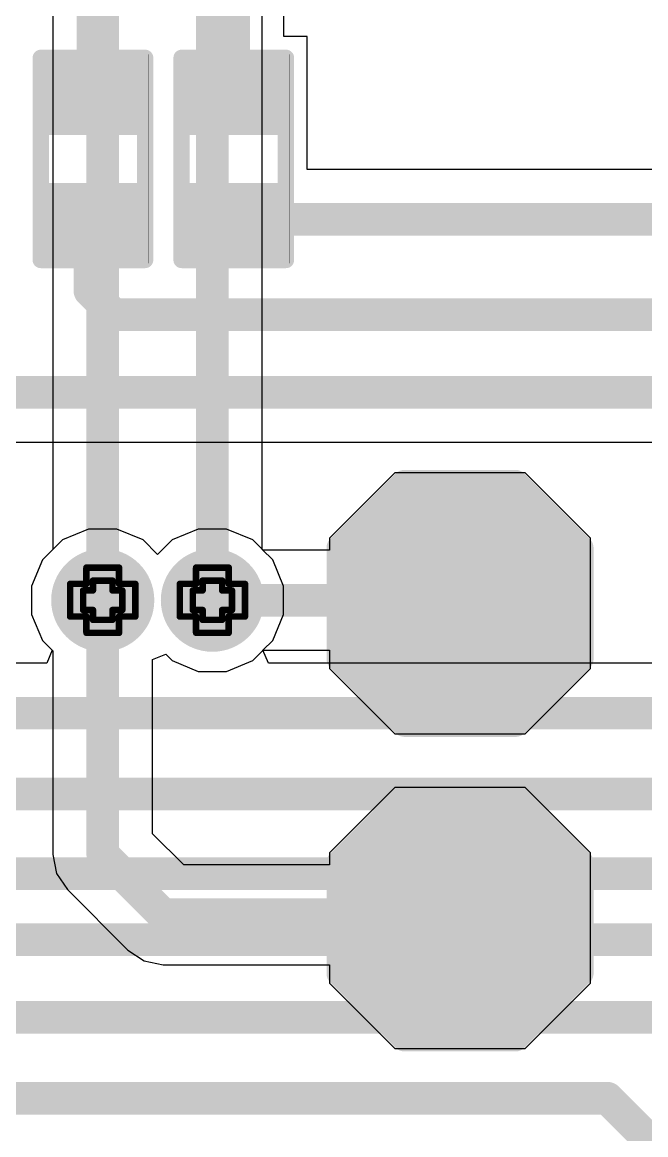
# Model space of a CAD drawing. Header units: inches. Extents: x -5 to 5258, y -4 to 5281.
# Drawn here: x 11.02 to 15.88, y 32.67 to 41.33 of the extents above; entities that cross this region are included whole.
import ezdxf

# ---------------------------------------------------------------- set-up
doc = ezdxf.new("R2010")
doc.units = ezdxf.units.IN
for name, color, linetype in [('Bottom Layer', 5, 'Continuous'), ('Bottom Solder', 6, 'Continuous'), ('Drill Drawing', 1, 'Continuous'), ('Top Layer', 1, 'Continuous'), ('Top Overlay', 2, 'Continuous'), ('Top Paste', 8, 'Continuous'), ('Top Solder', 216, 'Continuous'), ('Via Holes', 16, 'Continuous')]:
    doc.layers.add(name, color=color, linetype=linetype)

# ---------------------------------------------------------------- blocks, each defined once
blk = doc.blocks.new('T__________15')
at = {"layer": 'Top Layer'}
blk.add_hatch(color=1, dxfattribs=at).paths.add_polyline_path([(0.381, 0.762), (-0.381, 0.762), (-0.762, 0.381), (-0.762, -0.381), (-0.381, -0.762), (0.381, -0.762), (0.762, -0.381), (0.762, 0.381)])
at = {"layer": 'Top Paste'}
blk.add_hatch(color=8, dxfattribs=at).paths.add_polyline_path([(0.381, 0.762), (-0.381, 0.762), (-0.762, 0.381), (-0.762, -0.381), (-0.381, -0.762), (0.381, -0.762), (0.762, -0.381), (0.762, 0.381)])
at = {"layer": 'Top Solder'}
blk.add_hatch(color=216, dxfattribs=at).paths.add_polyline_path([(0.4318, 0.8636), (-0.4318, 0.8636), (-0.8636, 0.4318), (-0.8636, -0.4318), (-0.4318, -0.8636), (0.4318, -0.8636), (0.8636, -0.4318), (0.8636, 0.4318)])
at = {"layer": 'Top Overlay'}
for points in [[(-0.9398, 0.4318, 0.2, 0.2, 0), (-0.4318, 0.9398, 0.2, 0.2, 0)], [(-0.4318, 0.9398, 0.2, 0.2, 0), (0.4318, 0.9398, 0.2, 0.2, 0)], [(0.4318, 0.9398, 0.2, 0.2, 0), (0.9398, 0.4318, 0.2, 0.2, 0)], [(-0.9398, -0.4318, 0.2, 0.2, 0), (-0.9398, 0.4318, 0.2, 0.2, 0)], [(0.9398, -0.4318, 0.2, 0.2, 0), (0.9398, 0.4318, 0.2, 0.2, 0)], [(-0.9398, -0.4318, 0.2, 0.2, 0), (-0.4318, -0.9398, 0.2, 0.2, 0)], [(0.4318, -0.9398, 0.2, 0.2, 0), (0.9398, -0.4318, 0.2, 0.2, 0)], [(-0.4318, -0.9398, 0.2, 0.2, 0), (0.4318, -0.9398, 0.2, 0.2, 0)]]:
    blk.add_lwpolyline(points, format="xyseb", dxfattribs=at)
for points in [[(-0.4818, 0.9398, 0.1, 0.1, 1), (-0.3818, 0.9398, 0.1, 0.1, 1)], [(-0.4818, 0.9398, 0.1, 0.1, 1), (-0.3818, 0.9398, 0.1, 0.1, 1)], [(0.3818, 0.9398, 0.1, 0.1, 1), (0.4818, 0.9398, 0.1, 0.1, 1)], [(0.3818, 0.9398, 0.1, 0.1, 1), (0.4818, 0.9398, 0.1, 0.1, 1)], [(-0.9898, 0.4318, 0.1, 0.1, 1), (-0.8898, 0.4318, 0.1, 0.1, 1)], [(-0.9898, 0.4318, 0.1, 0.1, 1), (-0.8898, 0.4318, 0.1, 0.1, 1)], [(0.8898, 0.4318, 0.1, 0.1, 1), (0.9898, 0.4318, 0.1, 0.1, 1)], [(0.8898, 0.4318, 0.1, 0.1, 1), (0.9898, 0.4318, 0.1, 0.1, 1)], [(-0.9898, -0.4318, 0.1, 0.1, 1), (-0.8898, -0.4318, 0.1, 0.1, 1)], [(-0.9898, -0.4318, 0.1, 0.1, 1), (-0.8898, -0.4318, 0.1, 0.1, 1)], [(0.8898, -0.4318, 0.1, 0.1, 1), (0.9898, -0.4318, 0.1, 0.1, 1)], [(0.8898, -0.4318, 0.1, 0.1, 1), (0.9898, -0.4318, 0.1, 0.1, 1)], [(-0.4818, -0.9398, 0.1, 0.1, 1), (-0.3818, -0.9398, 0.1, 0.1, 1)], [(-0.4818, -0.9398, 0.1, 0.1, 1), (-0.3818, -0.9398, 0.1, 0.1, 1)], [(0.3818, -0.9398, 0.1, 0.1, 1), (0.4818, -0.9398, 0.1, 0.1, 1)], [(0.3818, -0.9398, 0.1, 0.1, 1), (0.4818, -0.9398, 0.1, 0.1, 1)]]:
    blk.add_lwpolyline(points, format="xyseb", close=True, dxfattribs=at)
blk = doc.blocks.new('T__________16')
at = {"layer": 'Top Layer'}
blk.add_hatch(color=1, dxfattribs=at).paths.add_polyline_path([(0.381, 0.762), (-0.381, 0.762), (-0.762, 0.381), (-0.762, -0.381), (-0.381, -0.762), (0.381, -0.762), (0.762, -0.381), (0.762, 0.381)])
at = {"layer": 'Top Paste'}
blk.add_hatch(color=8, dxfattribs=at).paths.add_polyline_path([(0.381, 0.762), (-0.381, 0.762), (-0.762, 0.381), (-0.762, -0.381), (-0.381, -0.762), (0.381, -0.762), (0.762, -0.381), (0.762, 0.381)])
at = {"layer": 'Top Solder'}
blk.add_hatch(color=216, dxfattribs=at).paths.add_polyline_path([(0.4318, 0.8636), (-0.4318, 0.8636), (-0.8636, 0.4318), (-0.8636, -0.4318), (-0.4318, -0.8636), (0.4318, -0.8636), (0.8636, -0.4318), (0.8636, 0.4318)])
at = {"layer": 'Top Overlay'}
for points in [[(-0.9398, 0.4318, 0.2, 0.2, 0), (-0.4318, 0.9398, 0.2, 0.2, 0)], [(-0.4318, 0.9398, 0.2, 0.2, 0), (0.4318, 0.9398, 0.2, 0.2, 0)], [(0.4318, 0.9398, 0.2, 0.2, 0), (0.9398, 0.4318, 0.2, 0.2, 0)], [(-0.9398, -0.4318, 0.2, 0.2, 0), (-0.9398, 0.4318, 0.2, 0.2, 0)], [(0.9398, -0.4318, 0.2, 0.2, 0), (0.9398, 0.4318, 0.2, 0.2, 0)], [(-0.9398, -0.4318, 0.2, 0.2, 0), (-0.4318, -0.9398, 0.2, 0.2, 0)], [(0.4318, -0.9398, 0.2, 0.2, 0), (0.9398, -0.4318, 0.2, 0.2, 0)], [(-0.4318, -0.9398, 0.2, 0.2, 0), (0.4318, -0.9398, 0.2, 0.2, 0)]]:
    blk.add_lwpolyline(points, format="xyseb", dxfattribs=at)
for points in [[(-0.4818, 0.9398, 0.1, 0.1, 1), (-0.3818, 0.9398, 0.1, 0.1, 1)], [(-0.4818, 0.9398, 0.1, 0.1, 1), (-0.3818, 0.9398, 0.1, 0.1, 1)], [(0.3818, 0.9398, 0.1, 0.1, 1), (0.4818, 0.9398, 0.1, 0.1, 1)], [(0.3818, 0.9398, 0.1, 0.1, 1), (0.4818, 0.9398, 0.1, 0.1, 1)], [(-0.9898, 0.4318, 0.1, 0.1, 1), (-0.8898, 0.4318, 0.1, 0.1, 1)], [(-0.9898, 0.4318, 0.1, 0.1, 1), (-0.8898, 0.4318, 0.1, 0.1, 1)], [(0.8898, 0.4318, 0.1, 0.1, 1), (0.9898, 0.4318, 0.1, 0.1, 1)], [(0.8898, 0.4318, 0.1, 0.1, 1), (0.9898, 0.4318, 0.1, 0.1, 1)], [(-0.9898, -0.4318, 0.1, 0.1, 1), (-0.8898, -0.4318, 0.1, 0.1, 1)], [(-0.9898, -0.4318, 0.1, 0.1, 1), (-0.8898, -0.4318, 0.1, 0.1, 1)], [(0.8898, -0.4318, 0.1, 0.1, 1), (0.9898, -0.4318, 0.1, 0.1, 1)], [(0.8898, -0.4318, 0.1, 0.1, 1), (0.9898, -0.4318, 0.1, 0.1, 1)], [(-0.4818, -0.9398, 0.1, 0.1, 1), (-0.3818, -0.9398, 0.1, 0.1, 1)], [(-0.4818, -0.9398, 0.1, 0.1, 1), (-0.3818, -0.9398, 0.1, 0.1, 1)], [(0.3818, -0.9398, 0.1, 0.1, 1), (0.4818, -0.9398, 0.1, 0.1, 1)], [(0.3818, -0.9398, 0.1, 0.1, 1), (0.4818, -0.9398, 0.1, 0.1, 1)]]:
    blk.add_lwpolyline(points, format="xyseb", close=True, dxfattribs=at)
blk = doc.blocks.new('R___0402_49')
at = {"layer": 'Top Layer'}
for points in [[(-0.6985, -0.3175), (-0.6985, 0.3175), (-0.2413, 0.3175), (-0.2413, -0.3175)], [(0.2413, -0.3175), (0.2413, 0.3175), (0.6985, 0.3175), (0.6985, -0.3175)]]:
    blk.add_hatch(color=1, dxfattribs=at).paths.add_polyline_path(points)
at = {"layer": 'Top Paste'}
for points in [[(-0.6985, -0.3175), (-0.6985, 0.3175), (-0.2413, 0.3175), (-0.2413, -0.3175)], [(0.2413, -0.3175), (0.2413, 0.3175), (0.6985, 0.3175), (0.6985, -0.3175)]]:
    blk.add_hatch(color=8, dxfattribs=at).paths.add_polyline_path(points)
at = {"layer": 'Top Solder'}
for points in [[(-0.7535, -0.3725), (-0.7535, 0.3725), (-0.1863, 0.3725), (-0.1863, -0.3725)], [(0.1863, -0.3725), (0.1863, 0.3725), (0.7535, 0.3725), (0.7535, -0.3725)]]:
    blk.add_hatch(color=216, dxfattribs=at).paths.add_polyline_path(points)
at = {"layer": 'Top Overlay'}
for points in [[(-0.7874, 0.4064, 0.127, 0.127, 0), (-0.7874, -0.4064, 0.127, 0.127, 0)], [(-0.7874, 0.4064, 0.127, 0.127, 0), (0.7874, 0.4064, 0.127, 0.127, 0)], [(0.7874, 0.4064, 0.127, 0.127, 0), (0.7874, -0.4064, 0.127, 0.127, 0)], [(-0.7874, -0.4064, 0.127, 0.127, 0), (0.7874, -0.4064, 0.127, 0.127, 0)], [(-0.8128, -0.4318, 0.00323, 0.00323, 0), (0.8128, -0.4318, 0.00323, 0.00323, 0)]]:
    blk.add_lwpolyline(points, format="xyseb", dxfattribs=at)
for points in [[(-0.8191, 0.4064, 0.0635, 0.0635, 1), (-0.7556, 0.4064, 0.0635, 0.0635, 1)], [(-0.8191, 0.4064, 0.0635, 0.0635, 1), (-0.7556, 0.4064, 0.0635, 0.0635, 1)], [(0.7556, 0.4064, 0.0635, 0.0635, 1), (0.8191, 0.4064, 0.0635, 0.0635, 1)], [(0.7556, 0.4064, 0.0635, 0.0635, 1), (0.8191, 0.4064, 0.0635, 0.0635, 1)], [(-0.8191, -0.4064, 0.0635, 0.0635, 1), (-0.7556, -0.4064, 0.0635, 0.0635, 1)], [(-0.8191, -0.4064, 0.0635, 0.0635, 1), (-0.7556, -0.4064, 0.0635, 0.0635, 1)], [(0.7556, -0.4064, 0.0635, 0.0635, 1), (0.8191, -0.4064, 0.0635, 0.0635, 1)], [(0.7556, -0.4064, 0.0635, 0.0635, 1), (0.8191, -0.4064, 0.0635, 0.0635, 1)], [(-0.8136, -0.4318, 0.00161, 0.00161, 1), (-0.812, -0.4318, 0.00161, 0.00161, 1)], [(0.812, -0.4318, 0.00161, 0.00161, 1), (0.8136, -0.4318, 0.00161, 0.00161, 1)]]:
    blk.add_lwpolyline(points, format="xyseb", close=True, dxfattribs=at)
blk = doc.blocks.new('R___0402_64')
at = {"layer": 'Top Layer'}
for points in [[(-0.6985, -0.3175), (-0.6985, 0.3175), (-0.2413, 0.3175), (-0.2413, -0.3175)], [(0.2413, -0.3175), (0.2413, 0.3175), (0.6985, 0.3175), (0.6985, -0.3175)]]:
    blk.add_hatch(color=1, dxfattribs=at).paths.add_polyline_path(points)
at = {"layer": 'Top Paste'}
for points in [[(-0.6985, -0.3175), (-0.6985, 0.3175), (-0.2413, 0.3175), (-0.2413, -0.3175)], [(0.2413, -0.3175), (0.2413, 0.3175), (0.6985, 0.3175), (0.6985, -0.3175)]]:
    blk.add_hatch(color=8, dxfattribs=at).paths.add_polyline_path(points)
at = {"layer": 'Top Solder'}
for points in [[(-0.7535, -0.3725), (-0.7535, 0.3725), (-0.1863, 0.3725), (-0.1863, -0.3725)], [(0.1863, -0.3725), (0.1863, 0.3725), (0.7535, 0.3725), (0.7535, -0.3725)]]:
    blk.add_hatch(color=216, dxfattribs=at).paths.add_polyline_path(points)
at = {"layer": 'Top Overlay'}
for points in [[(-0.7874, 0.4064, 0.127, 0.127, 0), (-0.7874, -0.4064, 0.127, 0.127, 0)], [(-0.7874, 0.4064, 0.127, 0.127, 0), (0.7874, 0.4064, 0.127, 0.127, 0)], [(0.7874, 0.4064, 0.127, 0.127, 0), (0.7874, -0.4064, 0.127, 0.127, 0)], [(-0.7874, -0.4064, 0.127, 0.127, 0), (0.7874, -0.4064, 0.127, 0.127, 0)], [(-0.8128, -0.4318, 0.00323, 0.00323, 0), (0.8128, -0.4318, 0.00323, 0.00323, 0)]]:
    blk.add_lwpolyline(points, format="xyseb", dxfattribs=at)
for points in [[(-0.8191, 0.4064, 0.0635, 0.0635, 1), (-0.7556, 0.4064, 0.0635, 0.0635, 1)], [(-0.8191, 0.4064, 0.0635, 0.0635, 1), (-0.7556, 0.4064, 0.0635, 0.0635, 1)], [(0.7556, 0.4064, 0.0635, 0.0635, 1), (0.8191, 0.4064, 0.0635, 0.0635, 1)], [(0.7556, 0.4064, 0.0635, 0.0635, 1), (0.8191, 0.4064, 0.0635, 0.0635, 1)], [(-0.8191, -0.4064, 0.0635, 0.0635, 1), (-0.7556, -0.4064, 0.0635, 0.0635, 1)], [(-0.8191, -0.4064, 0.0635, 0.0635, 1), (-0.7556, -0.4064, 0.0635, 0.0635, 1)], [(0.7556, -0.4064, 0.0635, 0.0635, 1), (0.8191, -0.4064, 0.0635, 0.0635, 1)], [(0.7556, -0.4064, 0.0635, 0.0635, 1), (0.8191, -0.4064, 0.0635, 0.0635, 1)], [(-0.8136, -0.4318, 0.00161, 0.00161, 1), (-0.812, -0.4318, 0.00161, 0.00161, 1)], [(0.812, -0.4318, 0.00161, 0.00161, 1), (0.8136, -0.4318, 0.00161, 0.00161, 1)]]:
    blk.add_lwpolyline(points, format="xyseb", close=True, dxfattribs=at)

msp = doc.modelspace()

# ---------------------------------------------------------------- hatches: boundary and pattern name
at = {"layer": 'Bottom Layer'}
h = msp.add_hatch(color=5, dxfattribs=at)
edge = h.paths.add_edge_path()
edge.add_arc((11.6506, 36.83), 0.3, 0, 360)
h = msp.add_hatch(color=5, dxfattribs=at)
edge = h.paths.add_edge_path()
edge.add_arc((12.5046, 36.83), 0.3, 0, 360)
at = {"layer": 'Bottom Solder'}
h = msp.add_hatch(color=6, dxfattribs=at)
edge = h.paths.add_edge_path()
edge.add_arc((11.6506, 36.83), 0.4016, 0, 360)
h = msp.add_hatch(color=6, dxfattribs=at)
edge = h.paths.add_edge_path()
edge.add_arc((12.5046, 36.83), 0.4016, 0, 360)
at = {"layer": 'Top Layer'}
h = msp.add_hatch(color=1, dxfattribs=at)
edge = h.paths.add_edge_path()
edge.add_arc((11.6506, 36.83), 0.3, 0, 360)
h = msp.add_hatch(color=1, dxfattribs=at)
edge = h.paths.add_edge_path()
edge.add_arc((12.5046, 36.83), 0.3, 0, 360)
at = {"layer": 'Top Solder'}
h = msp.add_hatch(color=216, dxfattribs=at)
edge = h.paths.add_edge_path()
edge.add_arc((11.6506, 36.83), 0.4016, 0, 360)
h = msp.add_hatch(color=216, dxfattribs=at)
edge = h.paths.add_edge_path()
edge.add_arc((12.5046, 36.83), 0.4016, 0, 360)
at = {"layer": 'Via Holes'}
h = msp.add_hatch(color=7, dxfattribs=at)
edge = h.paths.add_edge_path()
edge.add_arc((11.6506, 36.83), 0.15, 0, 360)
h = msp.add_hatch(color=7, dxfattribs=at)
edge = h.paths.add_edge_path()
edge.add_arc((12.5046, 36.83), 0.15, 0, 360)

# ---------------------------------------------------------------- linework, layer by layer
at = {"layer": 'Bottom Layer'}
for p, q in [((11.2622, 47.193), (11.2622, 37.225)), ((12.8931, 37.225), (12.8931, 46.0859)), ((11.2622, 37.225), (11.181, 37.1438)), ((12.9743, 37.1438), (12.8931, 37.225)), ((11.181, 37.1438), (11.0966, 36.9402)), ((13.0586, 36.9402), (12.9743, 37.1438)), ((11.0966, 36.9402), (11.0966, 36.7198)), ((13.0586, 36.7198), (13.0586, 36.9402)), ((11.0966, 36.7198), (11.181, 36.5162)), ((12.9743, 36.5162), (13.0586, 36.7198)), ((11.181, 36.5162), (11.2569, 36.4402)), ((12.8983, 36.4402), (12.9743, 36.5162)), ((11.2569, 36.4402), (11.2148, 36.3386)), ((12.9404, 36.3386), (12.8983, 36.4402)), ((11.2148, 36.3386), (7.61, 36.3386)), ((59.0623, 36.3386), (12.9404, 36.3386))]:
    msp.add_line(p, q, dxfattribs=at)
for points in [[(11.6506, 36.83, 0.254, 0.254, 0), (11.6506, 47.2695, 0.254, 0.254, 0)], [(12.5046, 36.83, 0.254, 0.254, 0), (12.5046, 46.2468, 0.254, 0.254, 0)], [(7.215, 35.9501, 0.254, 0.254, 0), (59.0623, 35.9501, 0.254, 0.254, 0)], [(6.1105, 35.3205, 0.254, 0.254, 0), (55.2605, 35.3205, 0.254, 0.254, 0)], [(3.2027, 34.7003, 0.254, 0.254, 0), (54.0269, 34.7003, 0.254, 0.254, 0)], [(2.6647, 34.1862, 0.254, 0.254, 0), (47.7288, 34.1862, 0.254, 0.254, 0)], [(8.3069, 33.5819, 0.254, 0.254, 0), (33.0567, 33.5819, 0.254, 0.254, 0)], [(1.4226, 32.9514, 0.254, 0.254, 0), (15.5805, 32.9514, 0.254, 0.254, 0)], [(15.5805, 32.9514, 0.254, 0.254, 0), (16.002, 32.5298, 0.254, 0.254, 0)]]:
    msp.add_lwpolyline(points, format="xyseb", dxfattribs=at)
for points in [[(11.5871, 36.83, 0.127, 0.127, 1), (11.7141, 36.83, 0.127, 0.127, 1)], [(12.4411, 36.83, 0.127, 0.127, 1), (12.5681, 36.83, 0.127, 0.127, 1)], [(15.517, 32.9514, 0.127, 0.127, 1), (15.644, 32.9514, 0.127, 0.127, 1)], [(15.517, 32.9514, 0.127, 0.127, 1), (15.644, 32.9514, 0.127, 0.127, 1)]]:
    msp.add_lwpolyline(points, format="xyseb", close=True, dxfattribs=at)
at = {"layer": 'Drill Drawing'}
for points in [[(11.5236, 36.957, 0.0508, 0.0508, 0), (11.5236, 37.084, 0.0508, 0.0508, 0)], [(11.5236, 37.084, 0.0508, 0.0508, 0), (11.7776, 37.084, 0.0508, 0.0508, 0)], [(11.7776, 36.957, 0.0508, 0.0508, 0), (11.7776, 37.084, 0.0508, 0.0508, 0)], [(12.3776, 36.957, 0.0508, 0.0508, 0), (12.3776, 37.084, 0.0508, 0.0508, 0)], [(12.3776, 37.084, 0.0508, 0.0508, 0), (12.6316, 37.084, 0.0508, 0.0508, 0)], [(12.6316, 36.957, 0.0508, 0.0508, 0), (12.6316, 37.084, 0.0508, 0.0508, 0)], [(11.5744, 36.9062, 0.0508, 0.0508, 0), (11.5744, 36.9824, 0.0508, 0.0508, 0)], [(11.5744, 36.9824, 0.0508, 0.0508, 0), (11.7268, 36.9824, 0.0508, 0.0508, 0)], [(11.7268, 36.9062, 0.0508, 0.0508, 0), (11.7268, 36.9824, 0.0508, 0.0508, 0)], [(12.4284, 36.9062, 0.0508, 0.0508, 0), (12.4284, 36.9824, 0.0508, 0.0508, 0)], [(12.4284, 36.9824, 0.0508, 0.0508, 0), (12.5808, 36.9824, 0.0508, 0.0508, 0)], [(12.5808, 36.9062, 0.0508, 0.0508, 0), (12.5808, 36.9824, 0.0508, 0.0508, 0)], [(11.3966, 36.703, 0.0508, 0.0508, 0), (11.3966, 36.957, 0.0508, 0.0508, 0)], [(11.3966, 36.957, 0.0508, 0.0508, 0), (11.5236, 36.957, 0.0508, 0.0508, 0)], [(11.4982, 36.7538, 0.0508, 0.0508, 0), (11.4982, 36.9062, 0.0508, 0.0508, 0)], [(11.4982, 36.9062, 0.0508, 0.0508, 0), (11.5744, 36.9062, 0.0508, 0.0508, 0)], [(11.7268, 36.9062, 0.0508, 0.0508, 0), (11.803, 36.9062, 0.0508, 0.0508, 0)], [(11.7776, 36.957, 0.0508, 0.0508, 0), (11.9046, 36.957, 0.0508, 0.0508, 0)], [(11.803, 36.7538, 0.0508, 0.0508, 0), (11.803, 36.9062, 0.0508, 0.0508, 0)], [(11.9046, 36.703, 0.0508, 0.0508, 0), (11.9046, 36.957, 0.0508, 0.0508, 0)], [(12.2506, 36.703, 0.0508, 0.0508, 0), (12.2506, 36.957, 0.0508, 0.0508, 0)], [(12.2506, 36.957, 0.0508, 0.0508, 0), (12.3776, 36.957, 0.0508, 0.0508, 0)], [(12.3522, 36.7538, 0.0508, 0.0508, 0), (12.3522, 36.9062, 0.0508, 0.0508, 0)], [(12.3522, 36.9062, 0.0508, 0.0508, 0), (12.4284, 36.9062, 0.0508, 0.0508, 0)], [(12.5808, 36.9062, 0.0508, 0.0508, 0), (12.657, 36.9062, 0.0508, 0.0508, 0)], [(12.6316, 36.957, 0.0508, 0.0508, 0), (12.7586, 36.957, 0.0508, 0.0508, 0)], [(12.657, 36.7538, 0.0508, 0.0508, 0), (12.657, 36.9062, 0.0508, 0.0508, 0)], [(12.7586, 36.703, 0.0508, 0.0508, 0), (12.7586, 36.957, 0.0508, 0.0508, 0)], [(11.4982, 36.7538, 0.0508, 0.0508, 0), (11.5744, 36.7538, 0.0508, 0.0508, 0)], [(11.5744, 36.6776, 0.0508, 0.0508, 0), (11.5744, 36.7538, 0.0508, 0.0508, 0)], [(11.7268, 36.7538, 0.0508, 0.0508, 0), (11.803, 36.7538, 0.0508, 0.0508, 0)], [(11.7268, 36.6776, 0.0508, 0.0508, 0), (11.7268, 36.7538, 0.0508, 0.0508, 0)], [(12.3522, 36.7538, 0.0508, 0.0508, 0), (12.4284, 36.7538, 0.0508, 0.0508, 0)], [(12.4284, 36.6776, 0.0508, 0.0508, 0), (12.4284, 36.7538, 0.0508, 0.0508, 0)], [(12.5808, 36.7538, 0.0508, 0.0508, 0), (12.657, 36.7538, 0.0508, 0.0508, 0)], [(12.5808, 36.6776, 0.0508, 0.0508, 0), (12.5808, 36.7538, 0.0508, 0.0508, 0)], [(11.3966, 36.703, 0.0508, 0.0508, 0), (11.5236, 36.703, 0.0508, 0.0508, 0)], [(11.5236, 36.576, 0.0508, 0.0508, 0), (11.5236, 36.703, 0.0508, 0.0508, 0)], [(11.5744, 36.6776, 0.0508, 0.0508, 0), (11.7268, 36.6776, 0.0508, 0.0508, 0)], [(11.7776, 36.703, 0.0508, 0.0508, 0), (11.9046, 36.703, 0.0508, 0.0508, 0)], [(11.7776, 36.576, 0.0508, 0.0508, 0), (11.7776, 36.703, 0.0508, 0.0508, 0)], [(12.2506, 36.703, 0.0508, 0.0508, 0), (12.3776, 36.703, 0.0508, 0.0508, 0)], [(12.3776, 36.576, 0.0508, 0.0508, 0), (12.3776, 36.703, 0.0508, 0.0508, 0)], [(12.4284, 36.6776, 0.0508, 0.0508, 0), (12.5808, 36.6776, 0.0508, 0.0508, 0)], [(12.6316, 36.703, 0.0508, 0.0508, 0), (12.7586, 36.703, 0.0508, 0.0508, 0)], [(12.6316, 36.576, 0.0508, 0.0508, 0), (12.6316, 36.703, 0.0508, 0.0508, 0)], [(11.5236, 36.576, 0.0508, 0.0508, 0), (11.7776, 36.576, 0.0508, 0.0508, 0)], [(12.3776, 36.576, 0.0508, 0.0508, 0), (12.6316, 36.576, 0.0508, 0.0508, 0)]]:
    msp.add_lwpolyline(points, format="xyseb", dxfattribs=at)
for points in [[(11.5109, 37.084, 0.0254, 0.0254, 1), (11.5363, 37.084, 0.0254, 0.0254, 1)], [(11.5109, 37.084, 0.0254, 0.0254, 1), (11.5363, 37.084, 0.0254, 0.0254, 1)], [(11.7649, 37.084, 0.0254, 0.0254, 1), (11.7903, 37.084, 0.0254, 0.0254, 1)], [(11.7649, 37.084, 0.0254, 0.0254, 1), (11.7903, 37.084, 0.0254, 0.0254, 1)], [(12.3649, 37.084, 0.0254, 0.0254, 1), (12.3903, 37.084, 0.0254, 0.0254, 1)], [(12.3649, 37.084, 0.0254, 0.0254, 1), (12.3903, 37.084, 0.0254, 0.0254, 1)], [(12.6189, 37.084, 0.0254, 0.0254, 1), (12.6443, 37.084, 0.0254, 0.0254, 1)], [(12.6189, 37.084, 0.0254, 0.0254, 1), (12.6443, 37.084, 0.0254, 0.0254, 1)], [(11.5617, 36.9824, 0.0254, 0.0254, 1), (11.5871, 36.9824, 0.0254, 0.0254, 1)], [(11.5617, 36.9824, 0.0254, 0.0254, 1), (11.5871, 36.9824, 0.0254, 0.0254, 1)], [(11.7141, 36.9824, 0.0254, 0.0254, 1), (11.7395, 36.9824, 0.0254, 0.0254, 1)], [(11.7141, 36.9824, 0.0254, 0.0254, 1), (11.7395, 36.9824, 0.0254, 0.0254, 1)], [(12.4157, 36.9824, 0.0254, 0.0254, 1), (12.4411, 36.9824, 0.0254, 0.0254, 1)], [(12.4157, 36.9824, 0.0254, 0.0254, 1), (12.4411, 36.9824, 0.0254, 0.0254, 1)], [(12.5681, 36.9824, 0.0254, 0.0254, 1), (12.5935, 36.9824, 0.0254, 0.0254, 1)], [(12.5681, 36.9824, 0.0254, 0.0254, 1), (12.5935, 36.9824, 0.0254, 0.0254, 1)], [(11.3839, 36.957, 0.0254, 0.0254, 1), (11.4093, 36.957, 0.0254, 0.0254, 1)], [(11.3839, 36.957, 0.0254, 0.0254, 1), (11.4093, 36.957, 0.0254, 0.0254, 1)], [(11.4855, 36.9062, 0.0254, 0.0254, 1), (11.5109, 36.9062, 0.0254, 0.0254, 1)], [(11.4855, 36.9062, 0.0254, 0.0254, 1), (11.5109, 36.9062, 0.0254, 0.0254, 1)], [(11.5109, 36.957, 0.0254, 0.0254, 1), (11.5363, 36.957, 0.0254, 0.0254, 1)], [(11.5109, 36.957, 0.0254, 0.0254, 1), (11.5363, 36.957, 0.0254, 0.0254, 1)], [(11.5617, 36.9062, 0.0254, 0.0254, 1), (11.5871, 36.9062, 0.0254, 0.0254, 1)], [(11.5617, 36.9062, 0.0254, 0.0254, 1), (11.5871, 36.9062, 0.0254, 0.0254, 1)], [(11.7141, 36.9062, 0.0254, 0.0254, 1), (11.7395, 36.9062, 0.0254, 0.0254, 1)], [(11.7141, 36.9062, 0.0254, 0.0254, 1), (11.7395, 36.9062, 0.0254, 0.0254, 1)], [(11.7649, 36.957, 0.0254, 0.0254, 1), (11.7903, 36.957, 0.0254, 0.0254, 1)], [(11.7649, 36.957, 0.0254, 0.0254, 1), (11.7903, 36.957, 0.0254, 0.0254, 1)], [(11.7903, 36.9062, 0.0254, 0.0254, 1), (11.8157, 36.9062, 0.0254, 0.0254, 1)], [(11.7903, 36.9062, 0.0254, 0.0254, 1), (11.8157, 36.9062, 0.0254, 0.0254, 1)], [(11.8919, 36.957, 0.0254, 0.0254, 1), (11.9173, 36.957, 0.0254, 0.0254, 1)], [(11.8919, 36.957, 0.0254, 0.0254, 1), (11.9173, 36.957, 0.0254, 0.0254, 1)], [(12.2379, 36.957, 0.0254, 0.0254, 1), (12.2633, 36.957, 0.0254, 0.0254, 1)], [(12.2379, 36.957, 0.0254, 0.0254, 1), (12.2633, 36.957, 0.0254, 0.0254, 1)], [(12.3395, 36.9062, 0.0254, 0.0254, 1), (12.3649, 36.9062, 0.0254, 0.0254, 1)], [(12.3395, 36.9062, 0.0254, 0.0254, 1), (12.3649, 36.9062, 0.0254, 0.0254, 1)], [(12.3649, 36.957, 0.0254, 0.0254, 1), (12.3903, 36.957, 0.0254, 0.0254, 1)], [(12.3649, 36.957, 0.0254, 0.0254, 1), (12.3903, 36.957, 0.0254, 0.0254, 1)], [(12.4157, 36.9062, 0.0254, 0.0254, 1), (12.4411, 36.9062, 0.0254, 0.0254, 1)], [(12.4157, 36.9062, 0.0254, 0.0254, 1), (12.4411, 36.9062, 0.0254, 0.0254, 1)], [(12.5681, 36.9062, 0.0254, 0.0254, 1), (12.5935, 36.9062, 0.0254, 0.0254, 1)], [(12.5681, 36.9062, 0.0254, 0.0254, 1), (12.5935, 36.9062, 0.0254, 0.0254, 1)], [(12.6189, 36.957, 0.0254, 0.0254, 1), (12.6443, 36.957, 0.0254, 0.0254, 1)], [(12.6189, 36.957, 0.0254, 0.0254, 1), (12.6443, 36.957, 0.0254, 0.0254, 1)], [(12.6443, 36.9062, 0.0254, 0.0254, 1), (12.6697, 36.9062, 0.0254, 0.0254, 1)], [(12.6443, 36.9062, 0.0254, 0.0254, 1), (12.6697, 36.9062, 0.0254, 0.0254, 1)], [(12.7459, 36.957, 0.0254, 0.0254, 1), (12.7713, 36.957, 0.0254, 0.0254, 1)], [(12.7459, 36.957, 0.0254, 0.0254, 1), (12.7713, 36.957, 0.0254, 0.0254, 1)], [(11.4855, 36.7538, 0.0254, 0.0254, 1), (11.5109, 36.7538, 0.0254, 0.0254, 1)], [(11.4855, 36.7538, 0.0254, 0.0254, 1), (11.5109, 36.7538, 0.0254, 0.0254, 1)], [(11.5617, 36.7538, 0.0254, 0.0254, 1), (11.5871, 36.7538, 0.0254, 0.0254, 1)], [(11.5617, 36.7538, 0.0254, 0.0254, 1), (11.5871, 36.7538, 0.0254, 0.0254, 1)], [(11.7141, 36.7538, 0.0254, 0.0254, 1), (11.7395, 36.7538, 0.0254, 0.0254, 1)], [(11.7141, 36.7538, 0.0254, 0.0254, 1), (11.7395, 36.7538, 0.0254, 0.0254, 1)], [(11.7903, 36.7538, 0.0254, 0.0254, 1), (11.8157, 36.7538, 0.0254, 0.0254, 1)], [(11.7903, 36.7538, 0.0254, 0.0254, 1), (11.8157, 36.7538, 0.0254, 0.0254, 1)], [(12.3395, 36.7538, 0.0254, 0.0254, 1), (12.3649, 36.7538, 0.0254, 0.0254, 1)], [(12.3395, 36.7538, 0.0254, 0.0254, 1), (12.3649, 36.7538, 0.0254, 0.0254, 1)], [(12.4157, 36.7538, 0.0254, 0.0254, 1), (12.4411, 36.7538, 0.0254, 0.0254, 1)], [(12.4157, 36.7538, 0.0254, 0.0254, 1), (12.4411, 36.7538, 0.0254, 0.0254, 1)], [(12.5681, 36.7538, 0.0254, 0.0254, 1), (12.5935, 36.7538, 0.0254, 0.0254, 1)], [(12.5681, 36.7538, 0.0254, 0.0254, 1), (12.5935, 36.7538, 0.0254, 0.0254, 1)], [(12.6443, 36.7538, 0.0254, 0.0254, 1), (12.6697, 36.7538, 0.0254, 0.0254, 1)], [(12.6443, 36.7538, 0.0254, 0.0254, 1), (12.6697, 36.7538, 0.0254, 0.0254, 1)], [(11.3839, 36.703, 0.0254, 0.0254, 1), (11.4093, 36.703, 0.0254, 0.0254, 1)], [(11.3839, 36.703, 0.0254, 0.0254, 1), (11.4093, 36.703, 0.0254, 0.0254, 1)], [(11.5109, 36.703, 0.0254, 0.0254, 1), (11.5363, 36.703, 0.0254, 0.0254, 1)], [(11.5109, 36.703, 0.0254, 0.0254, 1), (11.5363, 36.703, 0.0254, 0.0254, 1)], [(11.5617, 36.6776, 0.0254, 0.0254, 1), (11.5871, 36.6776, 0.0254, 0.0254, 1)], [(11.5617, 36.6776, 0.0254, 0.0254, 1), (11.5871, 36.6776, 0.0254, 0.0254, 1)], [(11.7141, 36.6776, 0.0254, 0.0254, 1), (11.7395, 36.6776, 0.0254, 0.0254, 1)], [(11.7141, 36.6776, 0.0254, 0.0254, 1), (11.7395, 36.6776, 0.0254, 0.0254, 1)], [(11.7649, 36.703, 0.0254, 0.0254, 1), (11.7903, 36.703, 0.0254, 0.0254, 1)], [(11.7649, 36.703, 0.0254, 0.0254, 1), (11.7903, 36.703, 0.0254, 0.0254, 1)], [(11.8919, 36.703, 0.0254, 0.0254, 1), (11.9173, 36.703, 0.0254, 0.0254, 1)], [(11.8919, 36.703, 0.0254, 0.0254, 1), (11.9173, 36.703, 0.0254, 0.0254, 1)], [(12.2379, 36.703, 0.0254, 0.0254, 1), (12.2633, 36.703, 0.0254, 0.0254, 1)], [(12.2379, 36.703, 0.0254, 0.0254, 1), (12.2633, 36.703, 0.0254, 0.0254, 1)], [(12.3649, 36.703, 0.0254, 0.0254, 1), (12.3903, 36.703, 0.0254, 0.0254, 1)], [(12.3649, 36.703, 0.0254, 0.0254, 1), (12.3903, 36.703, 0.0254, 0.0254, 1)], [(12.4157, 36.6776, 0.0254, 0.0254, 1), (12.4411, 36.6776, 0.0254, 0.0254, 1)], [(12.4157, 36.6776, 0.0254, 0.0254, 1), (12.4411, 36.6776, 0.0254, 0.0254, 1)], [(12.5681, 36.6776, 0.0254, 0.0254, 1), (12.5935, 36.6776, 0.0254, 0.0254, 1)], [(12.5681, 36.6776, 0.0254, 0.0254, 1), (12.5935, 36.6776, 0.0254, 0.0254, 1)], [(12.6189, 36.703, 0.0254, 0.0254, 1), (12.6443, 36.703, 0.0254, 0.0254, 1)], [(12.6189, 36.703, 0.0254, 0.0254, 1), (12.6443, 36.703, 0.0254, 0.0254, 1)], [(12.7459, 36.703, 0.0254, 0.0254, 1), (12.7713, 36.703, 0.0254, 0.0254, 1)], [(12.7459, 36.703, 0.0254, 0.0254, 1), (12.7713, 36.703, 0.0254, 0.0254, 1)], [(11.5109, 36.576, 0.0254, 0.0254, 1), (11.5363, 36.576, 0.0254, 0.0254, 1)], [(11.5109, 36.576, 0.0254, 0.0254, 1), (11.5363, 36.576, 0.0254, 0.0254, 1)], [(11.7649, 36.576, 0.0254, 0.0254, 1), (11.7903, 36.576, 0.0254, 0.0254, 1)], [(11.7649, 36.576, 0.0254, 0.0254, 1), (11.7903, 36.576, 0.0254, 0.0254, 1)], [(12.3649, 36.576, 0.0254, 0.0254, 1), (12.3903, 36.576, 0.0254, 0.0254, 1)], [(12.3649, 36.576, 0.0254, 0.0254, 1), (12.3903, 36.576, 0.0254, 0.0254, 1)], [(12.6189, 36.576, 0.0254, 0.0254, 1), (12.6443, 36.576, 0.0254, 0.0254, 1)], [(12.6189, 36.576, 0.0254, 0.0254, 1), (12.6443, 36.576, 0.0254, 0.0254, 1)]]:
    msp.add_lwpolyline(points, format="xyseb", close=True, dxfattribs=at)
at = {"layer": 'Top Layer'}
for p, q in [((13.0596, 41.2194), (13.0596, 42.4206)), ((13.2426, 41.2194), (13.0596, 41.2194)), ((13.2426, 40.1855), (13.2426, 41.2194)), ((18.9893, 40.1855), (13.2426, 40.1855)), ((10.8241, 38.0612), (17.1199, 38.0612)), ((13.925, 37.8213), (13.417, 37.3133)), ((14.941, 37.8213), (13.925, 37.8213)), ((15.449, 37.3133), (14.941, 37.8213)), ((11.5404, 37.384), (11.3368, 37.2997)), ((11.7608, 37.384), (11.5404, 37.384)), ((11.9644, 37.2997), (11.7608, 37.384)), ((12.3944, 37.384), (12.1908, 37.2997)), ((12.6148, 37.384), (12.3944, 37.384)), ((12.8184, 37.2997), (12.6148, 37.384)), ((11.3368, 37.2997), (11.181, 37.1438)), ((12.0776, 37.1865), (11.9644, 37.2997)), ((12.1908, 37.2997), (12.0776, 37.1865)), ((12.8996, 37.2185), (12.8184, 37.2997)), ((13.417, 37.3133), (13.417, 37.2185)), ((15.449, 36.2973), (15.449, 37.3133)), ((13.417, 37.2185), (12.8996, 37.2185)), ((11.181, 37.1438), (11.0966, 36.9402)), ((11.0966, 36.9402), (11.0966, 36.7198)), ((11.0966, 36.7198), (11.181, 36.5162)), ((11.181, 36.5162), (11.2622, 36.435)), ((11.2622, 36.435), (11.2622, 34.8506)), ((12.0391, 36.3684), (12.1407, 36.4105)), ((12.1407, 36.4105), (12.1908, 36.3603)), ((12.8184, 36.3603), (12.8996, 36.4415)), ((12.8996, 36.4415), (13.417, 36.4415)), ((13.417, 36.4415), (13.417, 36.2973)), ((12.0391, 35.0115), (12.0391, 36.3684)), ((12.1908, 36.3603), (12.3944, 36.276)), ((12.6148, 36.276), (12.8184, 36.3603)), ((12.3944, 36.276), (12.6148, 36.276)), ((13.417, 36.2973), (13.925, 35.7893)), ((14.941, 35.7893), (15.449, 36.2973)), ((13.925, 35.7893), (14.941, 35.7893)), ((13.925, 35.3712), (13.417, 34.8632)), ((14.941, 35.3712), (13.925, 35.3712)), ((15.449, 34.8632), (14.941, 35.3712)), ((12.2823, 34.7683), (12.0391, 35.0115)), ((11.2622, 34.8506), (11.2917, 34.7019)), ((13.417, 34.8632), (13.417, 34.7683)), ((15.449, 33.8472), (15.449, 34.8632)), ((13.417, 34.7683), (12.2823, 34.7683)), ((11.2917, 34.7019), (11.3759, 34.5759)), ((11.3759, 34.5759), (11.8467, 34.1051)), ((11.8467, 34.1051), (11.9727, 34.0209)), ((11.9727, 34.0209), (12.1214, 33.9914)), ((12.1214, 33.9914), (13.417, 33.9914)), ((13.417, 33.9914), (13.417, 33.8472)), ((13.417, 33.8472), (13.925, 33.3392)), ((14.941, 33.3392), (15.449, 33.8472)), ((13.925, 33.3392), (14.941, 33.3392))]:
    msp.add_line(p, q, dxfattribs=at)
for points in [[(12.6711, 40.7368, 0.254, 0.254, 0), (12.6711, 42.6022, 0.254, 0.254, 0)], [(11.5744, 40.6868, 0.254, 0.254, 0), (11.5744, 41.5703, 0.254, 0.254, 0)], [(12.6711, 40.6868, 0.254, 0.254, 0), (12.6711, 40.7368, 0.254, 0.254, 0)], [(11.5744, 39.7193, 0.254, 0.254, 0), (11.5744, 39.797, 0.254, 0.254, 0)], [(12.6711, 39.797, 0.254, 0.254, 0), (18.9893, 39.797, 0.254, 0.254, 0)], [(11.5505, 39.6954, 0.254, 0.254, 0), (11.5744, 39.7193, 0.254, 0.254, 0)], [(11.5505, 39.2401, 0.254, 0.254, 0), (11.5505, 39.6954, 0.254, 0.254, 0)], [(11.5505, 39.2401, 0.254, 0.254, 0), (11.7361, 39.0545, 0.254, 0.254, 0)], [(11.7361, 39.0545, 0.254, 0.254, 0), (16.8789, 39.0545, 0.254, 0.254, 0)], [(10.8241, 38.4497, 0.254, 0.254, 0), (17.4991, 38.4497, 0.254, 0.254, 0)], [(11.6506, 34.8506, 0.254, 0.254, 0), (11.6506, 36.83, 0.254, 0.254, 0)], [(12.5046, 36.83, 0.254, 0.254, 0), (14.4083, 36.83, 0.254, 0.254, 0)], [(14.4083, 36.83, 0.254, 0.254, 0), (14.433, 36.8053, 0.254, 0.254, 0)], [(11.6506, 34.8506, 0.254, 0.254, 0), (12.1214, 34.3798, 0.254, 0.254, 0)], [(12.1214, 34.3798, 0.254, 0.254, 0), (14.4083, 34.3798, 0.254, 0.254, 0)], [(14.4083, 34.3798, 0.254, 0.254, 0), (14.433, 34.3552, 0.254, 0.254, 0)]]:
    msp.add_lwpolyline(points, format="xyseb", dxfattribs=at)
for points in [[(11.5109, 40.6868, 0.127, 0.127, 1), (11.6379, 40.6868, 0.127, 0.127, 1)], [(12.6076, 40.7368, 0.127, 0.127, 1), (12.7346, 40.7368, 0.127, 0.127, 1)], [(12.6076, 40.7368, 0.127, 0.127, 1), (12.7346, 40.7368, 0.127, 0.127, 1)], [(12.6076, 40.6868, 0.127, 0.127, 1), (12.7346, 40.6868, 0.127, 0.127, 1)], [(11.5109, 39.797, 0.127, 0.127, 1), (11.6379, 39.797, 0.127, 0.127, 1)], [(12.6076, 39.797, 0.127, 0.127, 1), (12.7346, 39.797, 0.127, 0.127, 1)], [(11.487, 39.6954, 0.127, 0.127, 1), (11.614, 39.6954, 0.127, 0.127, 1)], [(11.487, 39.6954, 0.127, 0.127, 1), (11.614, 39.6954, 0.127, 0.127, 1)], [(11.5109, 39.7193, 0.127, 0.127, 1), (11.6379, 39.7193, 0.127, 0.127, 1)], [(11.5109, 39.7193, 0.127, 0.127, 1), (11.6379, 39.7193, 0.127, 0.127, 1)], [(11.487, 39.2401, 0.127, 0.127, 1), (11.614, 39.2401, 0.127, 0.127, 1)], [(11.487, 39.2401, 0.127, 0.127, 1), (11.614, 39.2401, 0.127, 0.127, 1)], [(11.6726, 39.0545, 0.127, 0.127, 1), (11.7996, 39.0545, 0.127, 0.127, 1)], [(11.6726, 39.0545, 0.127, 0.127, 1), (11.7996, 39.0545, 0.127, 0.127, 1)], [(11.5871, 36.83, 0.127, 0.127, 1), (11.7141, 36.83, 0.127, 0.127, 1)], [(12.4411, 36.83, 0.127, 0.127, 1), (12.5681, 36.83, 0.127, 0.127, 1)], [(14.3448, 36.83, 0.127, 0.127, 1), (14.4718, 36.83, 0.127, 0.127, 1)], [(14.3448, 36.83, 0.127, 0.127, 1), (14.4718, 36.83, 0.127, 0.127, 1)], [(14.3695, 36.8053, 0.127, 0.127, 1), (14.4965, 36.8053, 0.127, 0.127, 1)], [(11.5871, 34.8506, 0.127, 0.127, 1), (11.7141, 34.8506, 0.127, 0.127, 1)], [(11.5871, 34.8506, 0.127, 0.127, 1), (11.7141, 34.8506, 0.127, 0.127, 1)], [(12.0579, 34.3798, 0.127, 0.127, 1), (12.1849, 34.3798, 0.127, 0.127, 1)], [(12.0579, 34.3798, 0.127, 0.127, 1), (12.1849, 34.3798, 0.127, 0.127, 1)], [(14.3448, 34.3798, 0.127, 0.127, 1), (14.4718, 34.3798, 0.127, 0.127, 1)], [(14.3448, 34.3798, 0.127, 0.127, 1), (14.4718, 34.3798, 0.127, 0.127, 1)], [(14.3695, 34.3552, 0.127, 0.127, 1), (14.4965, 34.3552, 0.127, 0.127, 1)]]:
    msp.add_lwpolyline(points, format="xyseb", close=True, dxfattribs=at)

# ---------------------------------------------------------------- block references
at = {"rotation": 90}
for name, p in [('R___0402_49', (11.5744, 40.2669)), ('R___0402_64', (12.6711, 40.2669))]:
    msp.add_blockref(name, p, dxfattribs=at)
for name, p in [('T__________16', (14.433, 36.8053)), ('T__________15', (14.433, 34.3552))]:
    msp.add_blockref(name, p)

doc.saveas('drawing.dxf')
